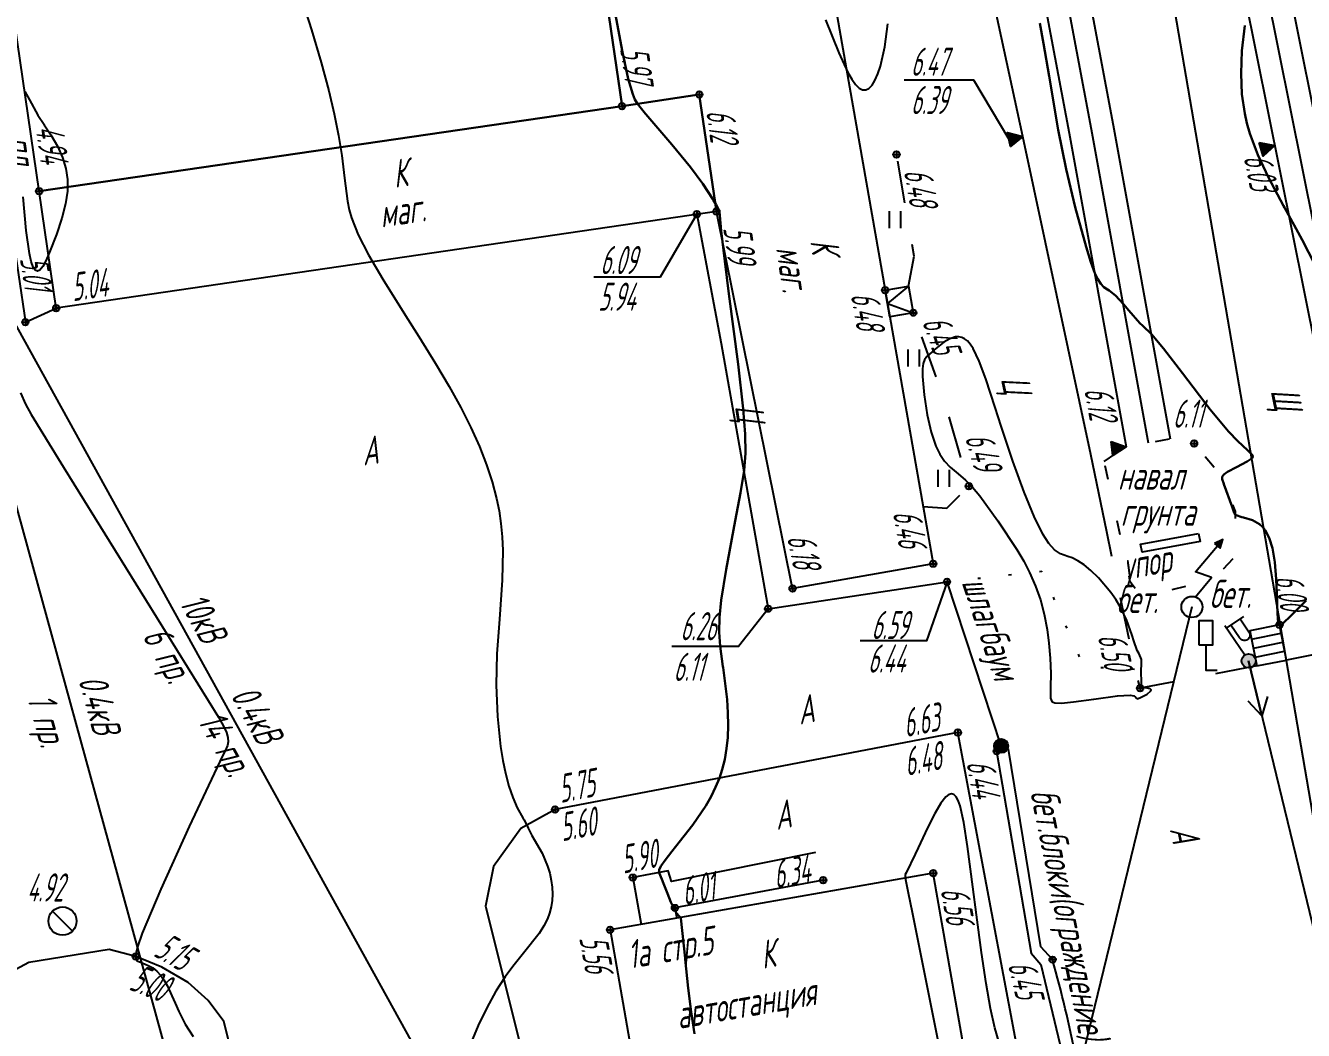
# Model space of a CAD drawing. Extents: x 1233805 to 1234355, y 654698 to 655114.
# Drawn here: x 1234054.18 to 1234099.55, y 654981.59 to 655017.25 of the extents above; entities that cross this region are included whole.
import ezdxf

# ---------------------------------------------------------------- set-up
doc = ezdxf.new("R2010")
doc.units = 0
for name, pattern in [('ИИDash_05_15', [2, 0.5, -1.5]), ('ИИDash_15_15', [3, 1.5, -1.5]), ('ИИDash_20_10', [3, 2, -1]), ('ИИDot', [1, 0, -1])]:
    doc.linetypes.add(name, pattern=pattern)
for name, color, linetype, lineweight in [('ИИ_ГОРИЗОНТАЛИ_ОСН', 32, 'Continuous', 25), ('ИИ_ГОРИЗОНТАЛИ_УТОЛЩ', 32, 'Continuous', 30), ('ИИ_ДОРОГИ_АД', 7, 'Continuous', 25), ('ИИ_ДОРОГИ_ЖД', 7, 'Continuous', 25), ('ИИ_ЛЭП_ВН', 250, 'Continuous', 25), ('ИИ_ЛЭП_НН', 250, 'Continuous', 25), ('ИИ_ОТМЕТКИ', 7, 'Continuous', 25), ('ИИ_СООРУЖЕНИЕ', 7, 'Continuous', 25), ('ИИ_СТРОЕНИЕ', 7, 'Continuous', 25), ('ИИ_ТРУБОПРОВОДЫ', 7, 'Continuous', 25), ('ИИ_УГОДЬЯ', 7, 'Continuous', 25), ('ИИ_ЭЛЕКТРОКАБЕЛЬ_НН', 240, 'Continuous', 25)]:
    doc.layers.add(name, color=color, linetype=linetype, lineweight=lineweight)
doc.styles.add('VNIPISIMPLEXCUR', font='simplex.shx', dxfattribs={"width": 0.8, "oblique": 15})
doc.styles.add('ГОСТ 2.304 КУРСИВ', font='cs_gost2304.shx', dxfattribs={"oblique": 15})
doc.linetypes.add('ИИ051193', pattern='A,4,-2,[22,3dservice.shx,S=1,R=0,X=0,Y=0],8,[22,3dservice.shx,S=1,R=180,X=0,Y=0],-2,4', length=20)
doc.linetypes.add('ИИ05155', pattern='A,0,[41,3dservice.shx,S=3,R=0,X=0,Y=0],-12', length=12)
doc.linetypes.add('ИИ052801П', pattern='A,2,[39,3dservice.shx,S=0.8,R=0,X=0,Y=0],2', length=4)

# ---------------------------------------------------------------- blocks, each defined once
blk = doc.blocks.new('ИИ05401')
at = {"color": 0, "linetype": 'Continuous', "lineweight": 25}
for points in [[(-0.4, 1.2), (-0.4, 0)], [(0.4, 1.2), (0.4, 0)]]:
    blk.add_lwpolyline(points, dxfattribs=at)
blk = doc.blocks.new('ИИ051144')
at = {"color": 0, "linetype": 'Continuous', "lineweight": 25, "flags": 128}
for points in [[(4, 0), (0, 0)], [(2.775, 0.707), (4, 0), (2.775, -0.707)]]:
    blk.add_lwpolyline(points, dxfattribs=at)
blk = doc.blocks.new('ИИ0510711')
at = {"linetype": 'Continuous', "lineweight": 25}
h = blk.add_hatch(color=0, dxfattribs=at)
edge = h.paths.add_edge_path()
edge.add_arc((0, 0), 0.5, 0, 360)
at = {"color": 0, "linetype": 'Continuous', "lineweight": 25}
blk.add_circle((0, 0), 0.5, dxfattribs=at)
blk = doc.blocks.new('ИИ05139')
at = {"linetype": 'Continuous'}
blk.add_hatch(color=0, dxfattribs=at).paths.add_polyline_path([(0.043, 4.776), (0.511, 4.6), (0.487, 5.25)])
at = {"color": 0, "linetype": 'Continuous', "flags": 128}
blk.add_lwpolyline([(0, 0.75), (0.632, 2.435), (-0.568, 2.435), (0.487, 5.25)], dxfattribs=at)
blk.add_lwpolyline([(0.043, 4.776), (0.511, 4.6), (0.487, 5.25)], close=True, dxfattribs=at)
at = {"color": 0, "linetype": 'Continuous'}
blk.add_circle((0, 0), 0.75, dxfattribs=at)
blk = doc.blocks.new('ИИ0511013')
at = {"linetype": 'Continuous', "lineweight": 25}
h = blk.add_hatch(color=0, dxfattribs=at)
edge = h.paths.add_edge_path()
edge.add_arc((0, 0), 0.5, 0, 360)
at = {"color": 0, "linetype": 'Continuous', "lineweight": 25, "flags": 128}
for points in [[(0, 0.5), (0, 3)], [(0, 2.806), (1.5, 2.806)], [(1.184, 2.806), (1.184, 1.706), (1.174, 1.617), (1.144, 1.532), (1.096, 1.456), (1.033, 1.393), (0.957, 1.345), (0.873, 1.316), (0.784, 1.306), (0.695, 1.316), (0.61, 1.345), (0.534, 1.393), (0.471, 1.456), (0.423, 1.532), (0.394, 1.617), (0.384, 1.706), (0.384, 2.806)]]:
    blk.add_lwpolyline(points, dxfattribs=at)
at = {"color": 0, "linetype": 'Continuous', "lineweight": 25}
blk.add_circle((0, 0), 0.5, dxfattribs=at)
blk = doc.blocks.new('ИИ052063')
at = {"color": 0, "linetype": 'Continuous', "lineweight": 25, "flags": 128}
blk.add_lwpolyline([(-0.5, 1.8), (-0.5, 1.8), (0.5, 1.8), (0.5, 1.8), (0.5, 3.5), (0.5, 3.5), (-0.5, 3.5), (-0.5, 3.5)], close=True, dxfattribs=at)
blk.add_lwpolyline([(0, 1.8), (0, 0), (0.8, 0)], dxfattribs=at)
blk = doc.blocks.new('ИИ051171')
at = {"color": 0, "linetype": 'Continuous', "lineweight": 25, "flags": 128}
blk.add_lwpolyline([(0.707, -0.707), (-0.707, 0.707)], dxfattribs=at)
at = {"color": 0, "linetype": 'Continuous', "lineweight": 25}
blk.add_circle((0, 0), 1, dxfattribs=at)
at = {"color": 0, "linetype": 'Continuous', "style": 'VNIPISIMPLEXCUR', "oblique": 15, "width": 0.8}
for tag, p in [('NUMBER', (1.7, -1)), ('HATCH', (1.7, -4.4)), ('HEIGHT', (1.7, -7.8)), ('TOP1', (1.7, -11.2)), ('TOP2', (1.7, -14.6)), ('TOP3', (1.7, -18)), ('TOP4', (1.7, -21.4)), ('TOP5', (1.7, -24.8)), ('BOTTOM', (1.7, -28.2))]:
    blk.add_attdef(tag, p, '', height=2, dxfattribs=at)
blk = doc.blocks.new('PICKET')
at = {"color": 0, "linetype": 'Continuous', "lineweight": 25}
for p, q in [((-0.23, 0), (0.23, 0)), ((0, 0.23), (0, -0.23))]:
    blk.add_line(p, q, dxfattribs=at)
blk.add_circle((0, 0), 0.23, dxfattribs=at)
at = {"color": 0, "linetype": 'Continuous', "style": 'VNIPISIMPLEXCUR', "oblique": 15, "width": 0.8}
blk.add_attdef('OTMETKA', (1.25, 0.3), '', height=2, dxfattribs=at)
at = {"color": 8, "linetype": 'Continuous', "style": 'VNIPISIMPLEXCUR', "oblique": 15, "width": 0.8, "flags": 1}
blk.add_attdef('NOMER', (1.25, -2.7), '', height=2, dxfattribs=at)
blk = doc.blocks.new('ИИ05025')
at = {"linetype": 'Continuous', "lineweight": 25}
blk.add_hatch(color=0, dxfattribs=at).paths.add_polyline_path([(0.5, 1), (0, 0), (-0.5, 1)])
at = {"color": 0, "linetype": 'Continuous', "lineweight": 25}
blk.add_lwpolyline([(0.5, 1), (0, 0), (-0.5, 1)], close=True, dxfattribs=at)
at = {"color": 0, "linetype": 'Continuous', "style": 'VNIPISIMPLEXCUR', "oblique": 15, "width": 0.8}
blk.add_attdef('HEIGHT', (1.2, 0), '', height=2, dxfattribs=at)
blk = doc.blocks.new('ИИ05280')
at = {"linetype": 'Continuous'}
blk.add_hatch(color=0, dxfattribs=at).paths.add_polyline_path([(0.5, 1), (-0.531, 1), (0, 0)])
at = {"color": 0, "linetype": 'Continuous'}
blk.add_lwpolyline([(0, 0), (-0.531, 1), (0.5, 1), (0, 0)], dxfattribs=at)
at = {"color": 0, "linetype": 'Continuous', "style": 'VNIPISIMPLEXCUR', "oblique": 15, "width": 0.8}
for tag, p in [('TOP', (1.705, 4.427)), ('FOUNDATION', (1.705, 0.998))]:
    blk.add_attdef(tag, p, '', height=2, dxfattribs=at)
blk = doc.blocks.new('*U183')
at = {"color": 0, "linetype": 'ByBlock', "lineweight": -2}
for points in [[(-2.516, 4.215), (-7.461, 4.215)], [(0, 0), (-2.516, 4.215)]]:
    blk.add_lwpolyline(points, dxfattribs=at)

msp = doc.modelspace()

# ---------------------------------------------------------------- linework, layer by layer
at = {"layer": 'ИИ_ГОРИЗОНТАЛИ_ОСН', "flags": 128}
for points, elevation in [([(1234063.91, 655018.399), (1234064.323, 655017.102), (1234064.67, 655015.937), (1234064.944, 655014.933), (1234065.138, 655014.117), (1234065.29, 655013.355), (1234065.403, 655012.64), (1234065.496, 655011.838), (1234065.601, 655011.02), (1234065.666, 655010.716), (1234065.75, 655010.427), (1234065.991, 655009.827), (1234066.358, 655009.11), (1234066.861, 655008.251), (1234067.666, 655006.966), (1234068.14, 655006.217), (1234068.733, 655005.257), (1234069.212, 655004.444), (1234069.625, 655003.692), (1234069.98, 655002.988), (1234070.288, 655002.311), (1234070.543, 655001.667), (1234070.747, 655001.053), (1234070.902, 655000.467), (1234070.988, 655000.028), (1234071.053, 654999.575), (1234071.096, 654999.106), (1234071.118, 654998.616), (1234071.101, 654997.573), (1234070.999, 654996.183), (1234070.907, 654994.958), (1234070.883, 654993.844), (1234070.929, 654992.73), (1234071.042, 654991.659), (1234071.122, 654991.164), (1234071.215, 654990.713), (1234071.336, 654990.256), (1234071.477, 654989.848), (1234071.635, 654989.489), (1234071.831, 654989.137), (1234071.878, 654989.058), (1234072.027, 654988.761), (1234072.157, 654988.502), (1234072.24, 654988.367), (1234072.519, 654987.878), (1234072.712, 654987.415), (1234072.786, 654987.164), (1234072.84, 654986.913), (1234072.871, 654986.667), (1234072.881, 654986.427), (1234072.87, 654986.194), (1234072.836, 654985.969), (1234072.781, 654985.753), (1234072.704, 654985.546), (1234072.58, 654985.299), (1234072.41, 654985.032), (1234071.858, 654984.325), (1234071.478, 654983.855), (1234071.206, 654983.49), (1234070.874, 654982.975), (1234070.551, 654982.392), (1234070.246, 654981.757), (1234069.988, 654981.128)], 5.5), ([(1234082.579, 655017.458), (1234083.046, 655016.285), (1234083.366, 655015.591), (1234083.508, 655015.345), (1234083.643, 655015.16), (1234083.771, 655015.035), (1234083.893, 655014.971), (1234084.009, 655014.966), (1234084.121, 655015.02), (1234084.229, 655015.134), (1234084.334, 655015.308), (1234084.434, 655015.538), (1234084.526, 655015.816), (1234084.68, 655016.497), (1234084.788, 655017.31)], 6.5), ([(1234054.152, 655014.908), (1234054.311, 655014.619), (1234054.617, 655014.076), (1234054.837, 655013.738), (1234054.839, 655013.735), (1234055.076, 655013.372), (1234055.31, 655012.97), (1234055.31, 655012.97), (1234055.494, 655012.567), (1234055.61, 655012.181), (1234055.665, 655011.787), (1234055.66, 655011.377), (1234055.593, 655010.93), (1234055.465, 655010.414), (1234055.276, 655009.835), (1234055.032, 655009.208), (1234054.895, 655008.9), (1234054.785, 655008.698), (1234054.689, 655008.576), (1234054.602, 655008.532), (1234054.522, 655008.566), (1234054.448, 655008.681), (1234054.38, 655008.877), (1234054.318, 655009.158), (1234054.203, 655009.983), (1234054.095, 655011.174)], 5), ([(1234054.001, 655004.212), (1234054.177, 655003.819), (1234054.376, 655003.45), (1234055.427, 655001.735), (1234055.527, 655001.575), (1234060.298, 654993.891), (1234061.024, 654992.703), (1234061.199, 654992.388), (1234061.307, 654992.158), (1234061.363, 654991.982), (1234061.374, 654991.835), (1234061.344, 654991.698), (1234061.259, 654991.506), (1234061.173, 654991.328), (1234059.991, 654988.829), (1234058.981, 654986.594), (1234058.321, 654985.037), (1234058.146, 654984.556), (1234058.077, 654984.263), (1234058.077, 654984.172), (1234058.099, 654984.105), (1234058.143, 654984.058), (1234058.22, 654984.017), (1234058.317, 654983.98), (1234058.526, 654983.894), (1234058.69, 654983.802), (1234058.836, 654983.688), (1234058.965, 654983.55), (1234059.08, 654983.387), (1234059.2, 654983.178), (1234059.487, 654982.555), (1234059.621, 654982.252), (1234059.849, 654981.806), (1234060.126, 654981.371)], 5), ([(1234088.733, 654981.188), (1234088.591, 654981.679), (1234088.439, 654982.364), (1234088.281, 654983.253), (1234088.115, 654984.347), (1234087.934, 654985.692), (1234087.81, 654986.679), (1234087.625, 654988.109), (1234087.49, 654988.969), (1234087.358, 654989.552), (1234087.29, 654989.745), (1234087.217, 654989.88), (1234087.138, 654989.961), (1234087.052, 654989.989), (1234086.958, 654989.962), (1234086.855, 654989.88), (1234086.676, 654989.651), (1234086.457, 654989.282), (1234086.2, 654988.778), (1234085.865, 654988.062), (1234085.764, 654987.841), (1234085.436, 654987.179), (1234085.405, 654987.12), (1234085.408, 654986.999), (1234085.516, 654986.466), (1234085.656, 654985.789), (1234086.664, 654980.758)], 6.5)]:
    msp.add_lwpolyline(points, dxfattribs=dict(at, elevation=elevation))
at = {"layer": 'ИИ_ГОРИЗОНТАЛИ_ОСН', "elevation": 6.5, "flags": 128}
msp.add_lwpolyline([(1234086.021, 655004.801), (1234086.077, 655004.151), (1234086.189, 655003.437), (1234086.331, 655002.816), (1234086.494, 655002.327), (1234086.634, 655002.042), (1234086.802, 655001.796), (1234087.001, 655001.581), (1234087.287, 655001.336), (1234087.551, 655001.113), (1234087.792, 655000.87), (1234088.052, 655000.564), (1234088.7, 654999.675), (1234089.37, 654998.659), (1234089.618, 654998.236), (1234089.823, 654997.842), (1234090.034, 654997.36), (1234090.206, 654996.868), (1234090.342, 654996.356), (1234090.444, 654995.816), (1234090.507, 654995.327), (1234090.551, 654994.798), (1234090.573, 654994.255), (1234090.571, 654993.773), (1234090.565, 654993.631), (1234090.563, 654993.382), (1234090.608, 654993.266), (1234090.656, 654993.232), (1234090.726, 654993.212), (1234090.957, 654993.207), (1234091.38, 654993.249), (1234092.11, 654993.349), (1234092.947, 654993.461), (1234093.399, 654993.48), (1234093.52, 654993.457), (1234093.584, 654993.411), (1234093.596, 654993.394), (1234093.64, 654993.36), (1234093.733, 654993.386), (1234093.993, 654993.526), (1234094.131, 654993.642), (1234094.137, 654993.679), (1234094.107, 654993.709), (1234093.941, 654993.747), (1234093.837, 654993.756), (1234093.837, 654993.756), (1234093.831, 654993.755), (1234093.825, 654993.755), (1234093.823, 654993.754), (1234093.816, 654993.754), (1234093.81, 654993.755), (1234093.808, 654993.755), (1234093.808, 654993.755), (1234093.796, 654993.874), (1234093.785, 654994.392), (1234093.798, 654994.546), (1234093.8, 654994.757), (1234093.713, 654994.953), (1234093.649, 654995.077), (1234093.53, 654995.414), (1234093.469, 654995.605), (1234093.265, 654996.166), (1234093.044, 654996.624), (1234092.89, 654996.877), (1234092.709, 654997.131), (1234092.265, 654997.648), (1234092.002, 654997.907), (1234091.761, 654998.11), (1234091.539, 654998.259), (1234091.333, 654998.358), (1234091.176, 654998.405), (1234090.916, 654998.497), (1234090.71, 654998.64), (1234090.506, 654998.87), (1234090.298, 654999.197), (1234089.992, 654999.822), (1234089.633, 655000.693), (1234089.23, 655001.788), (1234088.81, 655003.036), (1234088.599, 655003.701), (1234088.27, 655004.719), (1234088.037, 655005.344), (1234087.822, 655005.787), (1234087.718, 655005.943), (1234087.615, 655006.059), (1234087.518, 655006.134), (1234087.416, 655006.181), (1234087.307, 655006.203), (1234087.192, 655006.199), (1234086.995, 655006.138), (1234086.776, 655006.01), (1234086.479, 655005.773), (1234086.423, 655005.726), (1234086.361, 655005.673), (1234086.179, 655005.509), (1234086.097, 655005.393), (1234086.047, 655005.257), (1234086.021, 655005.065), (1234086.021, 655004.801)], close=True, dxfattribs=at)
at = {"layer": 'ИИ_ГОРИЗОНТАЛИ_УТОЛЩ', "elevation": 6, "flags": 128}
for points in [[(1234074.631, 655020.222), (1234075.368, 655016.308), (1234075.572, 655015.366), (1234075.734, 655014.816), (1234075.813, 655014.63), (1234075.904, 655014.47), (1234076.189, 655014.114), (1234076.198, 655014.104), (1234077.123, 655013.031), (1234077.785, 655012.224), (1234078.22, 655011.637), (1234078.573, 655011.086), (1234078.585, 655011.066), (1234078.693, 655010.886), (1234078.792, 655010.717), (1234078.819, 655010.64), (1234078.828, 655010.518), (1234078.828, 655010.508), (1234078.87, 655009.972), (1234079, 655008.89), (1234079.151, 655007.734), (1234079.473, 655005.233), (1234079.654, 655003.651), (1234079.726, 655002.748), (1234079.736, 655002.072), (1234079.687, 655001.462), (1234079.558, 655000.668), (1234079.369, 654999.668), (1234079.051, 654997.95), (1234078.878, 654996.86), (1234078.814, 654996.244), (1234078.801, 654995.726), (1234078.836, 654995.227), (1234078.935, 654994.501), (1234078.94, 654994.468), (1234079.082, 654993.336), (1234079.114, 654992.861), (1234079.123, 654992.417), (1234079.108, 654991.989), (1234079.068, 654991.587), (1234079.003, 654991.208), (1234078.914, 654990.853), (1234078.809, 654990.539), (1234078.675, 654990.219), (1234078.515, 654989.893), (1234078.326, 654989.561), (1234077.871, 654988.882), (1234077.253, 654988.098), (1234077.12, 654987.936), (1234076.88, 654987.63), (1234076.736, 654987.416), (1234076.674, 654987.281), (1234076.677, 654987.181), (1234076.763, 654986.955), (1234076.827, 654986.802), (1234076.969, 654986.446), (1234077.092, 654986.137), (1234077.189, 654985.922), (1234077.199, 654985.903), (1234077.213, 654985.875), (1234077.28, 654985.755), (1234077.397, 654985.626), (1234077.415, 654985.61), (1234077.442, 654985.576), (1234077.591, 654984.146), (1234077.593, 654984.12), (1234077.699, 654983.087), (1234077.805, 654982.241), (1234077.924, 654981.466)], [(1234099.643, 654996.846), (1234099.167, 654996.377), (1234099.107, 654996.315), (1234098.818, 654996.031), (1234098.745, 654995.973), (1234098.709, 654995.962), (1234098.678, 654995.971), (1234098.658, 654996), (1234098.632, 654996.189), (1234098.612, 654996.684), (1234098.609, 654996.806), (1234098.579, 654997.601), (1234098.527, 654998.208), (1234098.446, 654998.7), (1234098.335, 654999.071), (1234098.187, 654999.346), (1234098.094, 654999.458), (1234097.988, 654999.554), (1234097.742, 654999.698), (1234097.418, 654999.793), (1234097.359, 654999.807), (1234097.161, 654999.873), (1234097.111, 654999.909), (1234097.09, 654999.95), (1234097.09, 654999.952), (1234097.014, 655000.175), (1234096.72, 655000.977), (1234096.716, 655000.987), (1234096.664, 655001.147), (1234096.666, 655001.24), (1234096.722, 655001.322), (1234096.849, 655001.411), (1234097.166, 655001.575), (1234097.551, 655001.776), (1234097.724, 655001.903), (1234097.749, 655001.952), (1234097.735, 655002.003), (1234097.558, 655002.178), (1234097.212, 655002.498), (1234096.882, 655002.847), (1234096.241, 655003.623), (1234095.25, 655004.912), (1234094.578, 655005.79), (1234094.15, 655006.303), (1234093.841, 655006.6), (1234093.739, 655006.689), (1234093.346, 655007.138), (1234093.155, 655007.368), (1234092.877, 655007.666), (1234092.645, 655007.851), (1234092.59, 655007.883), (1234092.457, 655007.972), (1234092.353, 655008.083), (1234092.25, 655008.246), (1234092.146, 655008.467), (1234092, 655008.859), (1234091.83, 655009.393), (1234091.441, 655010.812), (1234091.123, 655012.158), (1234090.843, 655013.555), (1234090.514, 655015.462), (1234090.317, 655016.618), (1234090.189, 655017.337)], [(1234097.464, 655017.256), (1234097.364, 655016.35), (1234097.331, 655015.556), (1234097.363, 655014.814), (1234097.461, 655014.133), (1234097.541, 655013.786), (1234097.646, 655013.427), (1234097.928, 655012.667), (1234098.304, 655011.855), (1234098.836, 655010.858), (1234098.871, 655010.795), (1234099.496, 655009.65), (1234099.948, 655008.767)]]:
    msp.add_lwpolyline(points, dxfattribs=at)
at = {"layer": 'ИИ_ДОРОГИ_АД', "flags": 128}
for points in [[(1234063.337, 655036.782), (1234057.442, 655035.915), (1234051.903, 655035.052), (1234052.592, 655030.566), (1234050.683, 655030.254), (1234054.169, 655006.725), (1234055.266, 655007.224)], [(1234078.011, 655010.556), (1234078.879, 655005.97), (1234080.543, 654996.555), (1234086.892, 654997.507)], [(1234090.109, 654977.133), (1234087.279, 654992.164), (1234072.975, 654989.428), (1234071.765, 654988.75), (1234070.79, 654987.406), (1234070.511, 654986), (1234071.876, 654980.513), (1234062.184, 654978.053), (1234061.217, 654981.9), (1234060.658, 654982.648), (1234059.954, 654983.292), (1234059.017, 654983.836), (1234058.092, 654984.212), (1234057.148, 654984.454), (1234054.288, 654984.002), (1234052.478, 654983.032)]]:
    msp.add_lwpolyline(points, dxfattribs=at)
at = {"layer": 'ИИ_ДОРОГИ_АД', "linetype": 'ИИDash_15_15', "flags": 128}
for points in [[(1234085.53, 655008.007), (1234085.723, 655009.066), (1234085.1, 655012.678), (1234083.9, 655012.411)], [(1234086.045, 655000.185), (1234086.891, 655000.128), (1234087.668, 655000.904), (1234086.812, 655003.923), (1234085.696, 655007.061)], [(1234097.896, 654994.521), (1234093.751, 654993.735), (1234093.579, 654994.412), (1234092.567, 654999.282)]]:
    msp.add_lwpolyline(points, dxfattribs=at)
at = {"layer": 'ИИ_ДОРОГИ_АД', "linetype": 'ИИDot', "flags": 128}
msp.add_lwpolyline([(1234086.892, 654997.507), (1234088.952, 654997.744), (1234090.254, 654997.89), (1234091.739, 654994.496), (1234093.579, 654994.412)], dxfattribs=at)
at = {"layer": 'ИИ_ДОРОГИ_ЖД'}
for points in [[(1234083.099, 655090.298), (1234084.351, 655083.626), (1234087.02, 655069.872), (1234089.815, 655056.185), (1234095.338, 655028.869), (1234100.84, 655001.504), (1234106.355, 654974.061), (1234111.794, 654946.855), (1234114.566, 654933.135), (1234123.184, 654892.162)], [(1234084.712, 655090.325), (1234085.913, 655083.924), (1234088.579, 655070.183), (1234091.373, 655056.502), (1234096.896, 655029.184), (1234102.399, 655001.817), (1234107.914, 654974.373), (1234113.353, 654947.169), (1234116.124, 654933.456), (1234124.736, 654892.506)], [(1234077.367, 655090.202), (1234079.02, 655080.832), (1234081.132, 655069.009), (1234087.403, 655033.927), (1234090.444, 655017.578), (1234091.224, 655013.432), (1234093.249, 655002.303)], [(1234078.977, 655090.229), (1234080.586, 655081.11), (1234082.697, 655069.289), (1234088.968, 655034.212), (1234092.006, 655017.87), (1234092.788, 655013.722), (1234094.814, 655002.588)]]:
    msp.add_lwpolyline(points, dxfattribs=at)
at = {"layer": 'ИИ_ДОРОГИ_ЖД', "linetype": 'ИИ05155', "flags": 128}
for points in [[(1234083.906, 655090.311), (1234085.132, 655083.775), (1234087.8, 655070.028), (1234090.594, 655056.344), (1234096.117, 655029.026), (1234101.619, 655001.66), (1234107.135, 654974.217), (1234112.573, 654947.012), (1234115.345, 654933.295), (1234123.96, 654892.334), (1234127.117, 654878.774), (1234131.214, 654865.054), (1234132.49, 654860.512), (1234134.003, 654855.173), (1234139.822, 654834.577), (1234145.299, 654815.09), (1234150.807, 654794.72), (1234152.267, 654789.42), (1234153.005, 654786.618), (1234153.498, 654784.561), (1234154.057, 654782.147), (1234154.624, 654779.497), (1234155.227, 654776.558), (1234155.964, 654772.714), (1234156.926, 654767.204), (1234157.633, 654762.526), (1234159.204, 654752.284), (1234159.779, 654748.676), (1234160.771, 654742.313), (1234161.916, 654735.004), (1234163.48, 654724.746)], [(1234078.172, 655090.215), (1234079.803, 655080.971), (1234081.914, 655069.149), (1234088.186, 655034.069), (1234091.225, 655017.724), (1234092.006, 655013.577), (1234094.031, 655002.446)]]:
    msp.add_lwpolyline(points, dxfattribs=at)
at = {"layer": 'ИИ_ДОРОГИ_ЖД', "linetype": 'ИИDash_05_15', "flags": 128}
msp.add_lwpolyline([(1234092.471, 655001.782), (1234093.249, 655002.303), (1234094.814, 655002.588), (1234095.664, 655002.418), (1234096.693, 655001.199), (1234097.117, 655000.005), (1234097.184, 654998.475), (1234096.447, 654997.705), (1234096.011, 654997.501), (1234093.79, 654996.965), (1234093.399, 654997.512)], close=True, dxfattribs=at)
at = {"layer": 'ИИ_ДОРОГИ_ЖД'}
msp.add_lwpolyline([(1234095.826, 654999.224), (1234095.878, 654998.94), (1234093.817, 654998.565), (1234093.766, 654998.849)], close=True, dxfattribs=at)
at = {"layer": 'ИИ_ЛЭП_ВН', "elevation": -11.67, "flags": 128}
msp.add_lwpolyline([(1234018.974, 655086.689), (1234017.695, 655058.052), (1234015.433, 655015.566), (1234050.337, 655012.908), (1234071.226, 654975.124), (1234078.323, 654925.625), (1234104.321, 654887.734)], dxfattribs=at)
at = {"layer": 'ИИ_ЛЭП_НН', "elevation": -11.67, "flags": 128}
msp.add_lwpolyline([(1234050.337, 655012.908), (1234061.37, 654972.781)], dxfattribs=at)
at = {"layer": 'ИИ_ЛЭП_НН'}
msp.add_lwpolyline([(1234097.602, 654994.701), (1234103.614, 654969.942)], dxfattribs=at)
at = {"layer": 'ИИ_ОТМЕТКИ'}
for points, elevation in [([(1234078.011, 655010.556), (1234076.711, 655008.327), (1234074.348, 655008.327)], 5.938), ([(1234086.892, 654997.505), (1234086.167, 654995.418), (1234083.804, 654995.418)], 6.436), ([(1234080.543, 654996.554), (1234079.488, 654995.209), (1234077.125, 654995.209)], 6.111)]:
    msp.add_lwpolyline(points, dxfattribs=dict(at, elevation=elevation))
at = {"layer": 'ИИ_СООРУЖЕНИЕ', "linetype": 'ИИ052801П', "flags": 128}
for points in [[(1234092.567, 654999.282), (1234091.995, 655002.032), (1234089.588, 655013.318), (1234086.807, 655026.193), (1234081.768, 655049.499)], [(1234117.184, 654905.122), (1234119.037, 654905.484), (1234114.599, 654928.042), (1234110.927, 654946.165), (1234105.14, 654974.031), (1234100.791, 654995.093), (1234098.943, 654994.728)]]:
    msp.add_lwpolyline(points, dxfattribs=at)
at = {"layer": 'ИИ_СООРУЖЕНИЕ', "flags": 128}
for points, elevation in [([(1234088.813, 654991.683), (1234086.892, 654997.507)], 4.484), ([(1234095.587, 654996.616), (1234084.342, 654950.43)], -11.67)]:
    msp.add_lwpolyline(points, dxfattribs=dict(at, elevation=elevation))
msp.add_lwpolyline([(1234097.896, 654994.521), (1234098.943, 654994.728), (1234098.696, 654995.982), (1234097.648, 654995.775)], close=True, dxfattribs=at)
for points in [[(1234097.707, 654995.477), (1234098.755, 654995.684)], [(1234097.77, 654995.158), (1234098.817, 654995.365)], [(1234097.833, 654994.84), (1234098.88, 654995.047)]]:
    msp.add_lwpolyline(points, dxfattribs=at)
msp.add_lwpolyline([(1234088.655, 654991.495), (1234089.875, 654984.331), (1234090.218, 654983.924), (1234090.911, 654981.067), (1234091.515, 654977.36), (1234088.509, 654976.804), (1234088.601, 654976.33), (1234092.055, 654977.046, 0.036725), (1234090.642, 654984.098), (1234090.229, 654984.548), (1234089.071, 654991.574)], format="xyb", close=True, dxfattribs=at)
at = {"layer": 'ИИ_СТРОЕНИЕ'}
for points in [[(1234052.05, 655029.286), (1234053.956, 655029.563), (1234062.705, 655030.839), (1234062.013, 655035.587), (1234063.48, 655035.801), (1234065.381, 655036.078), (1234065.567, 655036.105), (1234066.259, 655031.356), (1234072.742, 655032.301), (1234072.95, 655030.875), (1234075.353, 655014.388), (1234054.661, 655011.372)], [(1234082.519, 655020.286), (1234084.698, 655007.861), (1234084.864, 655006.915), (1234086.402, 654998.15), (1234081.411, 654997.274), (1234078.703, 655010.657), (1234078.098, 655014.805), (1234075.353, 655014.388), (1234072.95, 655030.875), (1234076.816, 655031.438), (1234078.884, 655019.649)], [(1234054.661, 655011.372), (1234075.353, 655014.388), (1234078.098, 655014.805), (1234078.703, 655010.657), (1234055.266, 655007.224)], [(1234085.53, 655008.007), (1234085.696, 655007.061), (1234084.864, 655006.915), (1234084.698, 655007.861)], [(1234074.928, 654985.155), (1234076.345, 654977.074), (1234087.822, 654979.087), (1234086.404, 654987.168)]]:
    msp.add_lwpolyline(points, close=True, dxfattribs=at)
at = {"layer": 'ИИ_СТРОЕНИЕ', "linetype": 'ИИDash_20_10'}
msp.add_lwpolyline([(1234085.53, 655008.007), (1234084.781, 655007.388), (1234085.696, 655007.061)], dxfattribs=at)
at = {"layer": 'ИИ_СТРОЕНИЕ', "flags": 128}
for points in [[(1234082.225, 654987.907), (1234077.112, 654986.875), (1234076.993, 654987.249), (1234075.737, 654987.01), (1234076.038, 654985.35)], [(1234082.496, 654986.92), (1234077.233, 654985.934), (1234077.301, 654985.571)]]:
    msp.add_lwpolyline(points, dxfattribs=at)
at = {"layer": 'ИИ_ЭЛЕКТРОКАБЕЛЬ_НН', "linetype": 'ИИ051193', "flags": 128}
msp.add_lwpolyline([(1234082.521, 655090.288), (1234104.61, 654961.649)], dxfattribs=at)

# ---------------------------------------------------------------- block references
at = {"layer": 'ИИ_ДОРОГИ_АД', "xscale": 0.5, "yscale": 0.5, "zscale": 0.5}
msp.add_blockref('ИИ052063', (1234096.078, 654994.377), dxfattribs=at)
at = {"layer": 'ИИ_ДОРОГИ_ЖД'}
ref = msp.add_blockref('ИИ05025', (1234098.528, 655012.995, 6.032), dxfattribs=dict(at, xscale=0.4999999999999997, yscale=0.4999999999999997, zscale=0.4999999999999997, rotation=105.6725037241238))
ref.add_attrib('OTMETKA', '6.03', (1234097.416, 655012.581, 6.032), dxfattribs={"layer": '0', "linetype": 'Continuous', "height": 1, "rotation": 281.4302, "style": 'ГОСТ 2.304 КУРСИВ', "oblique": 15, "width": 0.65})
ref = msp.add_blockref('ИИ05025', (1234093.25, 655002.303, 6.123), dxfattribs=dict(at, xscale=0.4999999999999998, yscale=0.4999999999999998, zscale=0.4999999999999998, rotation=96.48753075568274))
ref.add_attrib('OTMETKA', '6.12', (1234091.756, 655004.328, 6.123), dxfattribs={"layer": '0', "linetype": 'Continuous', "height": 1, "rotation": 280.5339, "style": 'ГОСТ 2.304 КУРСИВ', "oblique": 15, "width": 0.65})
at = {"layer": 'ИИ_ЛЭП_НН'}
for name, xscale, yscale, zscale, rotation in [('ИИ0511013', 0.5, 0.5, 0.5, 34.12983640875225), ('ИИ051144', 0.4999999999999997, 0.4999999999999997, 0.4999999999999997, 283.6480684745744)]:
    msp.add_blockref(name, (1234097.602, 654994.701), dxfattribs=dict(at, xscale=xscale, yscale=yscale, zscale=zscale, rotation=rotation))
at = {"layer": 'ИИ_ОТМЕТКИ'}
ref = msp.add_blockref('PICKET', (1234075.353, 655014.388, 5.971), dxfattribs=dict(at, xscale=0.5, yscale=0.5, zscale=0.5))
ref.add_attrib('OTMETKA', '5.97', (1234075.283, 655016.428, 5.971), dxfattribs={"layer": '0', "color": 0, "linetype": 'Continuous', "height": 1, "rotation": 278.2927, "style": 'ГОСТ 2.304 КУРСИВ', "oblique": 15, "width": 0.65})
ref = msp.add_blockref('PICKET', (1234078.098, 655014.805, 6.123), dxfattribs=dict(at, xscale=0.5, yscale=0.5, zscale=0.5))
ref.add_attrib('OTMETKA', '6.12', (1234078.337, 655014.208, 6.123), dxfattribs={"layer": '0', "color": 0, "linetype": 'Continuous', "height": 1, "rotation": 278.2927, "style": 'ГОСТ 2.304 КУРСИВ', "oblique": 15, "width": 0.65})
ref = msp.add_blockref('PICKET', (1234054.661, 655011.372, 4.943), dxfattribs=dict(at, xscale=0.5, yscale=0.5, zscale=0.5))
ref.add_attrib('OTMETKA', '4.94', (1234054.522, 655013.634, 4.943), dxfattribs={"layer": '0', "color": 0, "linetype": 'Continuous', "height": 1, "rotation": 278.2927, "style": 'ГОСТ 2.304 КУРСИВ', "oblique": 15, "width": 0.65})
ref = msp.add_blockref('PICKET', (1234085.1, 655012.678, 6.477), dxfattribs=dict(at, xscale=0.5, yscale=0.5, zscale=0.5))
ref.add_attrib('OTMETKA', '6.48', (1234085.354, 655012.088, 6.477), dxfattribs={"layer": '0', "color": 0, "linetype": 'Continuous', "height": 1, "rotation": 279.7839, "style": 'ГОСТ 2.304 КУРСИВ', "oblique": 15, "width": 0.65})
ref = msp.add_blockref('PICKET', (1234078.011, 655010.556, 5.938), dxfattribs=dict(at, xscale=0.5, yscale=0.5, zscale=0.5))
ref.add_attrib('OTMETKA', '5.94', (1234074.508, 655007.129, 5.938), dxfattribs={"layer": '0', "color": 0, "linetype": 'Continuous', "height": 1, "style": 'ГОСТ 2.304 КУРСИВ', "oblique": 15, "width": 0.65})
ref = msp.add_blockref('PICKET', (1234078.703, 655010.657, 5.992), dxfattribs=dict(at, xscale=0.5, yscale=0.5, zscale=0.5))
ref.add_attrib('OTMETKA', '5.99', (1234078.942, 655010.06, 5.992), dxfattribs={"layer": '0', "color": 0, "linetype": 'Continuous', "height": 1, "rotation": 278.2927, "style": 'ГОСТ 2.304 КУРСИВ', "oblique": 15, "width": 0.65})
ref = msp.add_blockref('PICKET', (1234054.169, 655006.725, 5.014), dxfattribs=dict(at, xscale=0.5, yscale=0.5, zscale=0.5))
ref.add_attrib('OTMETKA', '5.01', (1234053.973, 655008.978, 5.014), dxfattribs={"layer": '0', "color": 0, "linetype": 'Continuous', "height": 1, "rotation": 278.4275, "style": 'ГОСТ 2.304 КУРСИВ', "oblique": 15, "width": 0.65})
ref = msp.add_blockref('PICKET', (1234055.266, 655007.224, 5.043), dxfattribs=dict(at, xscale=0.5, yscale=0.5, zscale=0.5))
ref.add_attrib('OTMETKA', '5.04', (1234055.863, 655007.463, 5.043), dxfattribs={"layer": '0', "color": 0, "linetype": 'Continuous', "height": 1, "rotation": 8.3341, "style": 'ГОСТ 2.304 КУРСИВ', "oblique": 15, "width": 0.65})
ref = msp.add_blockref('PICKET', (1234084.698, 655007.861, 6.482), dxfattribs=dict(at, xscale=0.5, yscale=0.5, zscale=0.5))
ref.add_attrib('OTMETKA', '6.48', (1234083.467, 655007.698, 6.482), dxfattribs={"layer": '0', "color": 0, "linetype": 'Continuous', "height": 1, "rotation": 279.9495, "style": 'ГОСТ 2.304 КУРСИВ', "oblique": 15, "width": 0.65})
ref = msp.add_blockref('PICKET', (1234085.696, 655007.061, 6.451), dxfattribs=dict(at, xscale=0.5, yscale=0.5, zscale=0.5))
ref.add_attrib('OTMETKA', '6.45', (1234085.998, 655006.738, 6.451), dxfattribs={"layer": '0', "color": 0, "linetype": 'Continuous', "height": 1, "rotation": 289.5914, "style": 'ГОСТ 2.304 КУРСИВ', "oblique": 15, "width": 0.65})
ref = msp.add_blockref('PICKET', (1234095.664, 655002.418, 6.106), dxfattribs=dict(at, xscale=0.5, yscale=0.5, zscale=0.5))
ref.add_attrib('OTMETKA', '6.11', (1234094.912, 655002.979, 6.106), dxfattribs={"layer": '0', "color": 0, "linetype": 'Continuous', "height": 1, "style": 'ГОСТ 2.304 КУРСИВ', "oblique": 15, "width": 0.65})
ref = msp.add_blockref('PICKET', (1234087.668, 655000.904, 6.493), dxfattribs=dict(at, xscale=0.5, yscale=0.5, zscale=0.5))
ref.add_attrib('OTMETKA', '6.49', (1234087.523, 655002.632, 6.493), dxfattribs={"layer": '0', "color": 0, "linetype": 'Continuous', "height": 1, "rotation": 285.8182, "style": 'ГОСТ 2.304 КУРСИВ', "oblique": 15, "width": 0.65})
ref = msp.add_blockref('PICKET', (1234086.402, 654998.15, 6.457), dxfattribs=dict(at, xscale=0.5, yscale=0.5, zscale=0.5))
ref.add_attrib('OTMETKA', '6.46', (1234084.963, 654999.964, 6.457), dxfattribs={"layer": '0', "color": 0, "linetype": 'Continuous', "height": 1, "rotation": 279.9495, "style": 'ГОСТ 2.304 КУРСИВ', "oblique": 15, "width": 0.65})
ref = msp.add_blockref('PICKET', (1234081.411, 654997.274, 6.179), dxfattribs=dict(at, xscale=0.5, yscale=0.5, zscale=0.5))
ref.add_attrib('OTMETKA', '6.18', (1234081.206, 654999.089, 6.179), dxfattribs={"layer": '0', "color": 0, "linetype": 'Continuous', "height": 1, "rotation": 281.438, "style": 'ГОСТ 2.304 КУРСИВ', "oblique": 15, "width": 0.65})
ref = msp.add_blockref('PICKET', (1234086.892, 654997.507, 6.436), dxfattribs=dict(at, xscale=0.5, yscale=0.5, zscale=0.5))
ref.add_attrib('OTMETKA', '6.44', (1234084.082, 654994.286, 6.436), dxfattribs={"layer": '0', "color": 0, "linetype": 'Continuous', "height": 1, "style": 'ГОСТ 2.304 КУРСИВ', "oblique": 15, "width": 0.65})
ref = msp.add_blockref('PICKET', (1234098.696, 654995.982, 5.996), dxfattribs=dict(at, xscale=0.5, yscale=0.5, zscale=0.5))
ref.add_attrib('OTMETKA', '6.00', (1234098.505, 654997.672, 5.996), dxfattribs={"layer": '0', "color": 0, "linetype": 'Continuous', "height": 1, "rotation": 281.1745, "style": 'ГОСТ 2.304 КУРСИВ', "oblique": 15, "width": 0.65})
ref = msp.add_blockref('PICKET', (1234080.543, 654996.555, 6.111), dxfattribs=dict(at, xscale=0.5, yscale=0.5, zscale=0.5))
ref.add_attrib('OTMETKA', '6.11', (1234077.18, 654993.991, 6.111), dxfattribs={"layer": '0', "color": 0, "linetype": 'Continuous', "height": 1, "style": 'ГОСТ 2.304 КУРСИВ', "oblique": 15, "width": 0.65})
ref = msp.add_blockref('PICKET', (1234093.751, 654993.735, 6.502), dxfattribs=dict(at, xscale=0.5, yscale=0.5, zscale=0.5))
ref.add_attrib('OTMETKA', '6.50', (1234092.238, 654995.575, 6.502), dxfattribs={"layer": '0', "color": 0, "linetype": 'Continuous', "height": 1, "rotation": 281.7418, "style": 'ГОСТ 2.304 КУРСИВ', "oblique": 15, "width": 0.65})
ref = msp.add_blockref('PICKET', (1234087.279, 654992.164, 6.475), dxfattribs=dict(at, xscale=0.5, yscale=0.5, zscale=0.5))
ref.add_attrib('OTMETKA', '6.48', (1234085.458, 654990.614, 6.475), dxfattribs={"layer": '0', "color": 0, "linetype": 'Continuous', "height": 1, "rotation": 10.8272, "style": 'ГОСТ 2.304 КУРСИВ', "oblique": 15, "width": 0.65})
ref = msp.add_blockref('PICKET', (1234088.655, 654991.495, 6.439), dxfattribs=dict(at, xscale=0.5, yscale=0.5, zscale=0.5))
ref.add_attrib('OTMETKA', '6.44', (1234087.577, 654991.095, 6.439), dxfattribs={"layer": '0', "color": 0, "linetype": 'Continuous', "height": 1, "rotation": 279.6614, "style": 'ГОСТ 2.304 КУРСИВ', "oblique": 15, "width": 0.65})
ref = msp.add_blockref('PICKET', (1234072.975, 654989.428, 5.603), dxfattribs=dict(at, xscale=0.5, yscale=0.5, zscale=0.5))
ref.add_attrib('OTMETKA', '5.60', (1234073.234, 654988.294, 5.603), dxfattribs={"layer": '0', "color": 0, "linetype": 'Continuous', "height": 1, "rotation": 10.8272, "style": 'ГОСТ 2.304 КУРСИВ', "oblique": 15, "width": 0.65})
ref = msp.add_blockref('PICKET', (1234075.737, 654987.01, 5.9), dxfattribs=dict(at, xscale=0.5, yscale=0.5, zscale=0.5))
ref.add_attrib('OTMETKA', '5.90', (1234075.402, 654987.148, 5.9), dxfattribs={"layer": '0', "color": 0, "linetype": 'Continuous', "height": 1, "rotation": 10.7829, "style": 'ГОСТ 2.304 КУРСИВ', "oblique": 15, "width": 0.65})
ref = msp.add_blockref('PICKET', (1234082.496, 654986.92, 6.335), dxfattribs=dict(at, xscale=0.5, yscale=0.5, zscale=0.5))
ref.add_attrib('OTMETKA', '6.34', (1234080.81, 654986.617, 6.335), dxfattribs={"layer": '0', "color": 0, "linetype": 'Continuous', "height": 1, "rotation": 10.6184, "style": 'ГОСТ 2.304 КУРСИВ', "oblique": 15, "width": 0.65})
ref = msp.add_blockref('PICKET', (1234086.404, 654987.168, 6.559), dxfattribs=dict(at, xscale=0.5, yscale=0.5, zscale=0.5))
ref.add_attrib('OTMETKA', '6.56', (1234086.66, 654986.578, 6.559), dxfattribs={"layer": '0', "color": 0, "linetype": 'Continuous', "height": 1, "rotation": 279.9495, "style": 'ГОСТ 2.304 КУРСИВ', "oblique": 15, "width": 0.65})
ref = msp.add_blockref('PICKET', (1234077.233, 654985.934, 6.006), dxfattribs=dict(at, xscale=0.5, yscale=0.5, zscale=0.5))
ref.add_attrib('OTMETKA', '6.01', (1234077.56, 654986.028, 6.006), dxfattribs={"layer": '0', "color": 0, "linetype": 'Continuous', "height": 1, "rotation": 10.6184, "style": 'ГОСТ 2.304 КУРСИВ', "oblique": 15, "width": 0.65})
ref = msp.add_blockref('PICKET', (1234074.928, 654985.155, 5.557), dxfattribs=dict(at, xscale=0.5, yscale=0.5, zscale=0.5))
ref.add_attrib('OTMETKA', '5.56', (1234073.832, 654984.861, 5.557), dxfattribs={"layer": '0', "color": 0, "linetype": 'Continuous', "height": 1, "rotation": 279.9495, "style": 'ГОСТ 2.304 КУРСИВ', "oblique": 15, "width": 0.65})
ref = msp.add_blockref('PICKET', (1234058.092, 654984.212, 5.004), dxfattribs=dict(at, xscale=0.5, yscale=0.5, zscale=0.5))
ref.add_attrib('OTMETKA', '5.00', (1234057.816, 654983.047, 5.004), dxfattribs={"layer": '0', "color": 0, "linetype": 'Continuous', "height": 1, "rotation": 337.8797, "style": 'ГОСТ 2.304 КУРСИВ', "oblique": 15, "width": 0.65})
ref = msp.add_blockref('PICKET', (1234090.642, 654984.098, 6.452), dxfattribs=dict(at, xscale=0.5, yscale=0.5, zscale=0.5))
ref.add_attrib('OTMETKA', '6.45', (1234089.045, 654983.92, 6.452), dxfattribs={"layer": '0', "color": 0, "linetype": 'Continuous', "height": 1, "rotation": 283.6256, "style": 'ГОСТ 2.304 КУРСИВ', "oblique": 15, "width": 0.65})
at = {"layer": 'ИИ_СООРУЖЕНИЕ'}
ref = msp.add_blockref('ИИ05280', (1234089.586, 655013.318, 6.389), dxfattribs=dict(at, xscale=0.4999999999999994, yscale=0.4999999999999994, zscale=0.4999999999999994, rotation=101.9320893114607))
ref.add_attrib('TOP', '6.47', (1234085.605, 655015.469, 6.389), dxfattribs={"layer": '0', "color": 0, "linetype": 'Continuous', "height": 1, "style": 'ГОСТ 2.304 КУРСИВ', "oblique": 15, "width": 0.65})
ref.add_attrib('FOUNDATION', '6.39', (1234085.605, 655014.109, 6.389), dxfattribs={"layer": '0', "color": 0, "linetype": 'Continuous', "height": 1, "style": 'ГОСТ 2.304 КУРСИВ', "oblique": 15, "width": 0.65})
at = {"layer": 'ИИ_СООРУЖЕНИЕ', "color": 7, "xscale": 0.5, "yscale": 0.5, "zscale": 0.5}
msp.add_blockref('*U183', (1234089.098, 655013.207, 6.389), dxfattribs=at)
at = {"layer": 'ИИ_СООРУЖЕНИЕ', "xscale": 0.5, "yscale": 0.5, "zscale": 0.5, "rotation": 340.7728649320719}
msp.add_blockref('ИИ05139', (1234095.587, 654996.616, -11.67), dxfattribs=at)
at = {"layer": 'ИИ_СООРУЖЕНИЕ', "xscale": 0.5, "yscale": 0.5, "zscale": 0.5}
msp.add_blockref('ИИ0510711', (1234088.813, 654991.683, 4.484), dxfattribs=at)
at = {"layer": 'ИИ_ТРУБОПРОВОДЫ'}
ref = msp.add_blockref('ИИ051171', (1234055.489, 654985.467, 4.92), dxfattribs=dict(at, xscale=0.5, yscale=0.5, zscale=0.5))
ref.add_attrib('HATCH', '4.92', (1234054.22, 654986.161, 4.92), dxfattribs={"layer": '0', "color": 0, "linetype": 'Continuous', "height": 1, "rotation": 360, "style": 'ГОСТ 2.304 КУРСИВ', "oblique": 15, "width": 0.65})
at = {"layer": 'ИИ_УГОДЬЯ', "xscale": 0.5, "yscale": 0.5, "zscale": 0.5}
for p in [(1234085.037, 655010.062), (1234085.706, 655005.15), (1234086.766, 655000.878)]:
    msp.add_blockref('ИИ05401', p, dxfattribs=at)

# ---------------------------------------------------------------- texts
at = {"layer": 'ИИ_ДОРОГИ_АД', "style": 'ГОСТ 2.304 КУРСИВ', "oblique": 15, "width": 0.8}
for s, rotation, p in [('пл.', 277.9147, (1234053.454, 655013.269)), ('Ц', 282.1983, (1234088.8, 655004.712)), ('Ц', 278.2927, (1234079.361, 655003.742)), ('А', 8.3341, (1234066.171, 655001.632)), ('А', 10.8272, (1234081.664, 654992.436)), ('А', 10.8272, (1234080.849, 654988.697)), ('А', 281.6673, (1234094.795, 654988.732))]:
    msp.add_text(s, height=1, rotation=rotation, dxfattribs=at).set_placement(p)
at = {"layer": 'ИИ_ДОРОГИ_ЖД', "style": 'ГОСТ 2.304 КУРСИВ', "oblique": 15, "width": 0.8}
for s, rotation, p in [('Щ', 281.6696, (1234098.378, 655004.291)), ('упор', 10.3126, (1234093.207, 654997.561))]:
    msp.add_text(s, height=1, rotation=rotation, dxfattribs=at).set_placement(p)
for s, p in [('навал', (1234092.957, 655000.78)), ('грунта', (1234093.058, 654999.499))]:
    msp.add_text(s, height=1, dxfattribs=at).set_placement(p)
at = {"layer": 'ИИ_ЛЭП_ВН', "style": 'ГОСТ 2.304 КУРСИВ', "oblique": 15, "width": 0.8}
for s, p in [('10кВ', (1234059.62, 654996.768)), ('6 пр.', (1234058.306, 654995.586))]:
    msp.add_text(s, height=1, rotation=298.9362, dxfattribs=at).set_placement(p)
at = {"layer": 'ИИ_ЛЭП_НН', "style": 'ГОСТ 2.304 КУРСИВ', "oblique": 15, "width": 0.8}
for s, rotation, p in [('0.4кВ', 285.3741, (1234056.043, 654994.044)), ('0.4кВ', 298.9362, (1234061.438, 654993.484)), ('1 пр.', 285.3741, (1234054.227, 654993.376)), ('14 пр.', 298.9362, (1234060.273, 654992.573))]:
    msp.add_text(s, height=1, rotation=rotation, dxfattribs=at).set_placement(p)
at = {"layer": 'ИИ_ОТМЕТКИ', "style": 'ГОСТ 2.304 КУРСИВ', "oblique": 15, "width": 0.65}
for s, p in [('6.09', (1234074.576, 655008.429)), ('6.26', (1234077.421, 654995.435)), ('6.59', (1234084.205, 654995.476))]:
    msp.add_text(s, height=1, dxfattribs=at).set_placement(p)
for s, rotation, p in [('6.63', 10.8272, (1234085.422, 654991.99)), ('5.75', 10.8272, (1234073.182, 654989.657)), ('5.15', 329.8985, (1234058.684, 654984.249))]:
    msp.add_text(s, height=1, rotation=rotation, dxfattribs=at).set_placement(p)
at = {"layer": 'ИИ_СООРУЖЕНИЕ', "style": 'ГОСТ 2.304 КУРСИВ', "oblique": 15, "width": 0.8}
for s, rotation, p in [('шлагбаум', 288.2593, (1234087.406, 654997.492)), ('бет.блоки(ограждение)', 281.3246, (1234089.841, 654990.048))]:
    msp.add_text(s, height=1, rotation=rotation, dxfattribs=at).set_placement(p)
for p in [(1234092.896, 654996.4), (1234096.206, 654996.583)]:
    msp.add_text('бет.', height=1, dxfattribs=at).set_placement(p)
at = {"layer": 'ИИ_СТРОЕНИЕ', "style": 'ГОСТ 2.304 КУРСИВ', "oblique": 15, "width": 0.8}
for s, rotation, p in [('К', 8.2927, (1234067.282, 655011.489)), ('маг.', 8.2927, (1234066.812, 655010.081)), ('К', 278.2927, (1234082.03, 655009.61)), ('маг.', 278.2927, (1234080.819, 655009.354)), ('1а стр.5', 9.9495, (1234075.615, 654983.768)), ('К', 9.9495, (1234080.348, 654983.768)), ('автостанция', 9.9495, (1234077.363, 654981.633))]:
    msp.add_text(s, height=1, rotation=rotation, dxfattribs=at).set_placement(p)

doc.saveas('drawing.dxf')
